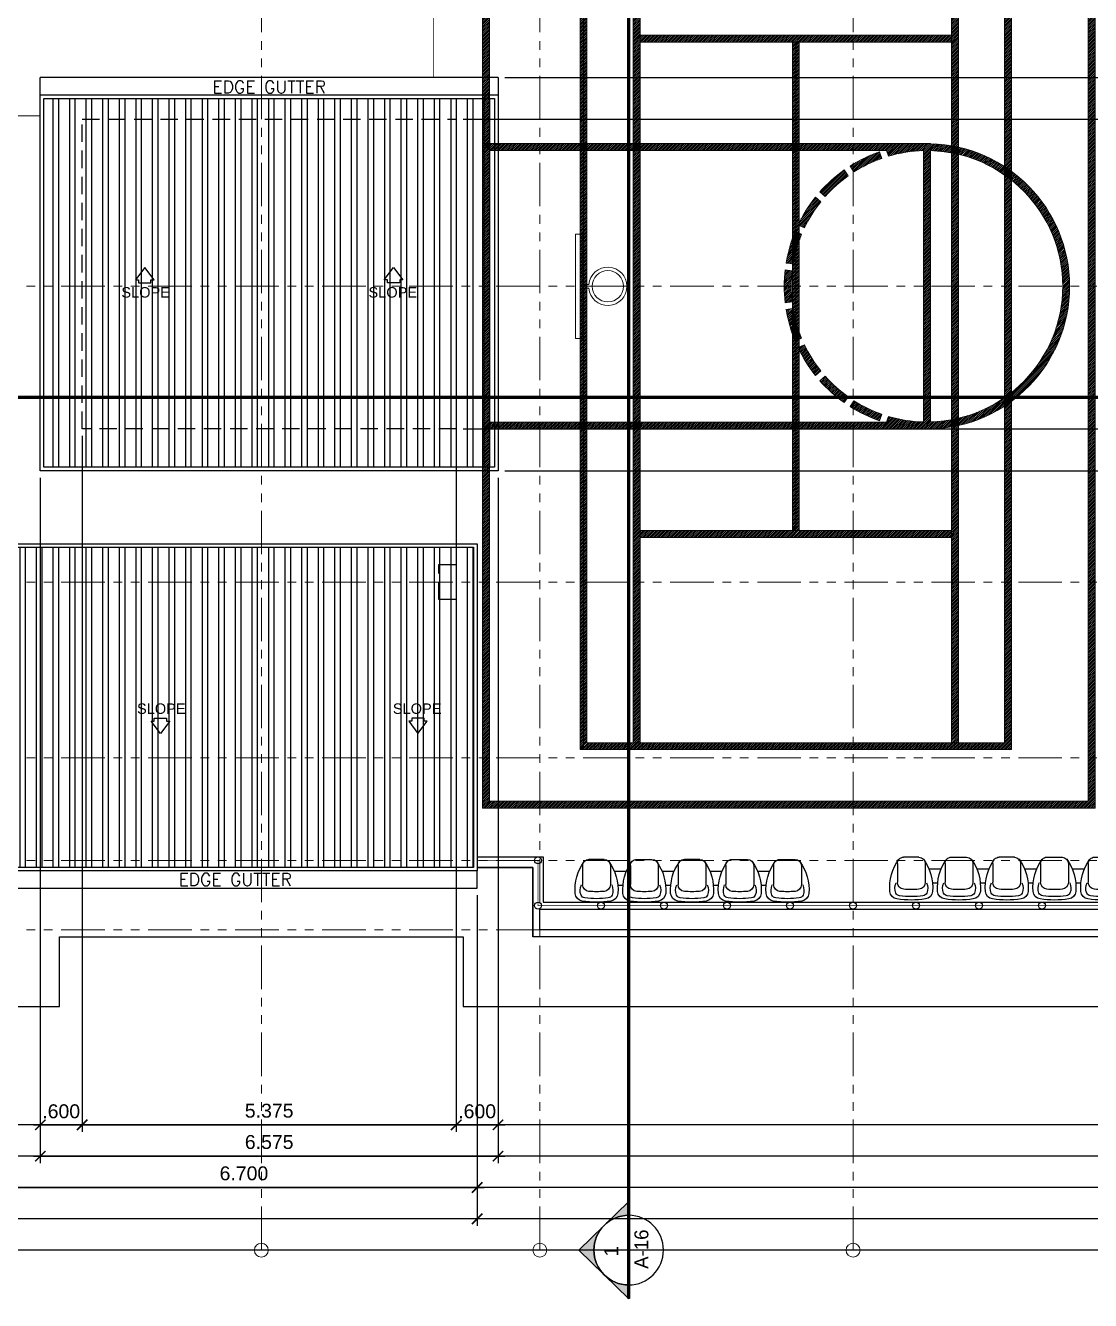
# Model space of a CAD drawing. Header units: metres. Extents: x -12400 to 1, y 0 to 106422.
# Drawn here: x -11966.1 to -11950.8, y 106383.25 to 106401.57 of the extents above; entities that cross this region are included whole.
import ezdxf
from ezdxf.enums import TextEntityAlignment as Align

# ---------------------------------------------------------------- set-up
doc = ezdxf.new("R2010")
doc.units = ezdxf.units.M
doc.header["$PDMODE"] = 35
for name, pattern in [('CENTER', [2, 1.25, -0.25, 0.25, -0.25]), ('HIDDEN', [0.375, 0.25, -0.125]), ('HIDDEN2', [4.762499999999999, 3.175, -1.5875]), ('PHANTOM2', [1.25, 0.625, -0.125, 0.125, -0.125, 0.125, -0.125])]:
    doc.linetypes.add(name, pattern=pattern)
for name, color, linetype, lineweight in [('0.1', 1, 'Continuous', 9), ('A-DIM-100', 8, 'Continuous', 0), ('DIM 001', 251, 'Continuous', 13), ('W', 140, 'Continuous', 80)]:
    doc.layers.add(name, color=color, linetype=linetype, lineweight=lineweight)
for name, color, linetype in [('A_ELEV_TARGET', 1, 'Continuous'), ('AR-HIDDEN LINES', 8, 'HIDDEN2'), ('NOITHAT', 21, 'Continuous'), ('txt', 2, 'Continuous'), ('WALL', 7, 'Continuous')]:
    doc.layers.add(name, color=color, linetype=linetype)
doc.layers.add('GUIDELINES', color=206, linetype='Continuous', plot=False)
doc.styles.add('1', font='architxt.shx', dxfattribs={"width": 0.85, "height": 400})
doc.styles.add('Arial-Bold', font='arial.ttf')
doc.styles.add('DIMTXT-100', font='arial.ttf')
doc.styles.add('swis721', font='swiss.ttf')
doc.styles.add('T.25', font='romans.shx', dxfattribs={"height": 0.2})
doc.dimstyles.new('D-100', dxfattribs={"dimtxt": 0.2, "dimasz": 0.15, "dimexe": 0.1, "dimexo": 0.1, "dimgap": 0.1, "dimtad": 1, "dimdec": 3, "dimzin": 4, "dimdsep": 46, "dimtxsty": 'DIMTXT-100', "dimblk": 'ARCHTICK', "dimcen": 0.2, "dimdle": 0.1, "dimclrd": 8, "dimclre": 8, "dimclrt": 2, "dimadec": 0, "dimazin": 1, "dimtfac": 1, "dimtdec": 3, "dimtofl": 0, "dimtmove": 2, "dimatfit": 3, "dimfxl": 1, "dimarcsym": 0})
doc.dimstyles.new('DIM 200', dxfattribs={"dimtxt": 200, "dimasz": 1, "dimexe": 0, "dimexo": 40, "dimgap": 50, "dimtad": 1, "dimtoh": 1, "dimdec": 0, "dimlfac": 2, "dimtxsty": 'swis721', "dimblk": 'CIR', "dimcen": 0, "dimclrd": 155, "dimclre": 155, "dimclrt": 4, "dimadec": 0, "dimazin": 0, "dimtfac": 1, "dimtdec": 0, "dimtix": 1, "dimtmove": 1, "dimatfit": 3, "dimldrblk": 'CIR', "dimfxl": 0, "dimarcsym": 0})
pattern_1 = [(45, (-1778.118195197185, 422.8638645163301), (-0.01325825214724777, 0.01325825214724777), [])]
pattern_2 = [(45, (-1818.329662423383, 420.7221978496673), (-0.01325825214724777, 0.01325825214724777), [])]

# ---------------------------------------------------------------- blocks, each defined once
blk = doc.blocks.new('CIR')
at = {"color": 4}
blk.add_circle((0, 0), 50, dxfattribs=at)
blk = doc.blocks.new('A$C0D18438D')
at = {"layer": 'AR-HIDDEN LINES', "linetype": 'Continuous'}
for p, q in [((612.7612741548655, 368.9116784949874), (687.1157174880391, 368.9116784949983)), ((1298.470864600618, 368.9116784949983), (1372.825307933792, 368.9116784950093)), ((1984.180455046393, 368.9116784950056), (2058.534898379563, 368.9116784950165)), ((2664.663364473272, 368.9116784949983), (2744.244488825527, 368.9116784950093)), ((107.0837005985741, 89.99999637887231), (107.0837005985813, 360.967539209465)), ((507.0837005985777, 89.99999637887959), (507.0837005985632, 360.967539209465)), ((792.7932910443451, 89.99999637887959), (792.7932910443342, 360.9675392094723)), ((1192.793291044349, 89.99999637888686), (1192.793291044341, 360.9675392094759)), ((1478.502881490102, 89.9999963788905), (1478.502881490087, 360.9675392094796)), ((1878.502881490094, 89.99999637888686), (1878.502881490091, 360.9675392094869)), ((2164.212471935854, 89.99999637890141), (2164.21247193584, 360.9675392094905)), ((2564.212471935847, 89.99999637889414), (2564.212471935847, 360.9675392094941)), ((2849.922062381567, 89.99999637887231), (2849.922062381585, 360.9675392094687)), ((3249.922062381564, 89.99999637886503), (3249.922062381578, 360.9675392094432)), ((562.0695348775917, 168.9116784949947), (737.8074567653312, 168.9116784949947)), ((1247.779125323344, 168.911678495002), (1423.517047211084, 168.9116784950056)), ((1933.488715769097, 168.9116784950129), (2109.226637656837, 168.9116784950165)), ((2613.971625195976, 168.9116784950056), (2794.936228102815, 168.911678495002)), ((417.0837005985813, -3.621124051278457e-06), (197.0837005985741, -3.621124051278457e-06)), ((882.7932910443487, -3.621116775320843e-06), (1102.793291044341, -3.621124051278457e-06)), ((1788.502881490094, -3.621113137342036e-06), (1568.502881490102, -3.621105861384422e-06)), ((2254.212471935854, -3.621098585426807e-06), (2474.212471935847, -3.621105861384422e-06)), ((2939.922062381556, -3.621138603193685e-06), (3159.922062381564, -3.621134965214878e-06))]:
    blk.add_line(p, q, dxfattribs=at)
for centre, radius, start, end in [((119.5505167129086, 481.4493086506918), 120, 98.482619865771, 175.039204697193), ((147.4307232721076, 485.2924278778955), 70, 97.21421954530334, 154.6148518111434), ((307.0837005985741, -775.9736012727371), 1391.330432837436, 81.51738013402283, 98.482619865771), ((307.0837005985741, -775.9736012727371), 1341.330432837436, 82.78578045448988, 97.21421954530334), ((466.7366779250042, 485.2924278778955), 70, 25.38514818913428, 82.78578045448988), ((494.6168844842396, 481.4493086506955), 120, 4.960795302599363, 81.51738013402283), ((805.2601071586396, 481.4493086507064), 120, 98.482619865771, 175.039204697193), ((833.1403137178786, 485.2924278778992), 70, 97.21421954530334, 154.6148518111434), ((992.7932910443415, -775.9736012727335), 1391.330432837436, 81.51738013402283, 98.482619865771), ((992.7932910443415, -775.9736012727335), 1341.330432837436, 82.78578045448988, 97.21421954530334), ((1152.446268370775, 485.2924278779028), 70, 25.38514818913428, 82.78578045448988), ((1180.326474930003, 481.44930865071), 120, 4.960795302599363, 81.51738013402283), ((1490.969697604414, 481.44930865071), 120, 98.482619865771, 175.039204697193), ((1518.849904163646, 485.2924278779028), 70, 97.21421954530334, 154.6148518111434), ((1678.502881490102, -775.973601272719), 1391.330432837436, 81.51738013402283, 98.482619865771), ((1678.502881490102, -775.973601272719), 1341.330432837436, 82.78578045448988, 97.21421954530334), ((1838.155858816535, 485.2924278779174), 70, 25.38514818913428, 82.78578045448988), ((1866.036065375745, 481.4493086507136), 120, 4.960795302599363, 81.51738013402283), ((2176.679288050185, 481.4493086507173), 120, 98.482619865771, 175.039204697193), ((2204.559494609381, 485.2924278779137), 70, 97.21421954530334, 154.6148518111434), ((2364.212471935847, -775.9736012727153), 1391.330432837436, 81.51738013402283, 98.482619865771), ((2364.212471935847, -775.9736012727153), 1341.330432837436, 82.78578045448988, 97.21421954530334), ((2523.865449262281, 485.292427877921), 70, 25.38514818913428, 82.78578045448988), ((2551.745655821509, 481.4493086507282), 120, 4.960795302599363, 81.51738013402283), ((2862.388878495927, 481.4493086506918), 120, 98.482619865771, 175.039204697193), ((2890.269085055137, 485.2924278779028), 70, 97.21421954530334, 154.6148518111434), ((3049.922062381531, -775.9736012727371), 1391.330432837436, 81.51738013402283, 98.482619865771), ((3049.922062381531, -775.9736012727371), 1341.330432837436, 82.78578045448988, 97.21421954530334), ((3209.575039708026, 485.2924278778773), 70, 25.38514818913428, 82.78578045448988), ((3237.455246267265, 481.4493086506773), 120, 4.960795302599363, 81.51738013402283), ((695.1095981692924, 438.3127248881865), 697.1664156384337, 175.5977297233679, 215.8637338349652), ((254.8425075129671, 447.1328982290579), 183.764567270592, 158.2254021633016, 205.3437752873169), ((207.0837005985522, 360.9675392094505), 100, 95.02653217703043, 179.9999999997916), ((307.0837005985741, -775.9736012727371), 1241.330432837436, 84.97346782296955, 95.02653217703043), ((407.0837005985595, 360.9675392094468), 100, 359.9999999997916, 84.97346782296955), ((-80.94219697215158, 438.3127248881719), 697.1664156384337, 324.1362661650348, 4.402270277063763), ((359.3248936841701, 447.1328982290579), 183.764567270592, 334.6562247124055, 21.77459783650486), ((1380.819188615042, 438.3127248881901), 697.1664156384337, 175.5977297233679, 215.8637338349652), ((940.5520979587018, 447.1328982290652), 183.764567270592, 158.2254021633016, 205.3437752873169), ((892.7932910443233, 360.9675392094578), 100, 95.02653217703043, 179.9999999997916), ((992.7932910443415, -775.9736012727335), 1241.330432837436, 84.97346782296955, 95.02653217703043), ((1092.793291044334, 360.9675392094541), 100, 359.9999999997916, 84.97346782296955), ((604.7673934736158, 438.3127248881792), 697.1664156384337, 324.1362661650348, 4.402270277063763), ((1045.034484129941, 447.1328982290652), 183.764567270592, 334.6562247124055, 21.77459783650486), ((2066.528779060798, 438.312724888201), 697.1664156384337, 175.5977297233679, 215.8637338349652), ((1626.261688404473, 447.1328982290725), 183.764567270592, 158.2254021633016, 205.3437752873169), ((1578.502881490094, 360.9675392094614), 100, 95.02653217703043, 179.9999999997916), ((1678.502881490102, -775.973601272719), 1241.330432837436, 84.97346782296955, 95.02653217703043), ((1778.502881490091, 360.9675392094723), 100, 359.9999999997916, 84.97346782296955), ((1290.476983919354, 438.3127248881901), 697.1664156384337, 324.1362661650348, 4.402270277063763), ((1730.744074575676, 447.1328982290761), 183.764567270592, 334.6562247124055, 21.77459783650486), ((2752.238369506569, 438.3127248882083), 697.1664156384337, 175.5977297233679, 215.8637338349652), ((2311.971278850244, 447.1328982290797), 183.764567270592, 158.2254021633016, 205.3437752873169), ((2264.212471935829, 360.9675392094759), 100, 95.02653217703043, 179.9999999997916), ((2364.212471935847, -775.9736012727153), 1241.330432837436, 84.97346782296955, 95.02653217703043), ((2464.212471935829, 360.9675392094832), 100, 359.9999999997916, 84.97346782296955), ((1976.186574365121, 438.3127248881938), 697.1664156384337, 324.1362661650348, 4.402270277063763), ((2416.453665021447, 447.1328982290834), 183.764567270592, 334.6562247124055, 21.77459783650486), ((3437.947959952318, 438.3127248881501), 697.1664156384337, 175.5977297233679, 215.8637338349652), ((2997.680869295986, 447.1328982290579), 183.764567270592, 158.2254021633016, 205.3437752873169), ((2949.922062381582, 360.9675392094396), 100, 95.02653217703043, 179.9999999997916), ((3049.922062381531, -775.9736012727371), 1241.330432837436, 84.97346782296955, 95.02653217703043), ((3149.922062381571, 360.9675392094432), 100, 359.9999999997916, 84.97346782296955), ((2661.896164810874, 438.3127248881829), 697.1664156384337, 324.1362661650348, 4.402270277063763), ((3102.163255467196, 447.132898229047), 183.764567270592, 334.6562247124055, 21.77459783650486), ((197.0837005985595, 89.99999637885412), 90, 179.9999999997916, 270.0000000002084), ((417.0837005985668, 89.99999637885412), 90, 270.0000000002084, 359.9999999997916), ((882.7932910443342, 89.99999637885776), 90, 179.9999999997916, 270.0000000002084), ((1102.793291044327, 89.99999637886867), 90, 270.0000000002084, 359.9999999997916), ((1568.502881490094, 89.99999637887595), 90, 179.9999999997916, 270.0000000002084), ((1788.502881490098, 89.99999637887595), 90, 270.0000000002084, 359.9999999997916), ((2254.21247193584, 89.99999637887595), 90, 179.9999999997916, 270.0000000002084), ((2474.212471935833, 89.99999637888686), 90, 270.0000000002084, 359.9999999997916), ((2939.922062381556, 89.99999637885048), 90, 179.9999999997916, 270.0000000002084), ((3159.922062381571, 89.9999963788432), 90, 270.0000000002084, 359.9999999997916)]:
    blk.add_arc(centre, radius, start, end, dxfattribs=at)
blk = doc.blocks.new('FP_ROOFPLAN')
h = blk.add_hatch()
h.set_pattern_fill('ANSI32', color=8, scale=0.025, angle=45)
h.set_pattern_definition([(90, (11976.81296792571, -106431.5702236537), (-0.2381250000000001, 0), []), (90, (11976.89234296, -106431.4908486194), (-0.2381250000000001, 0), [])])
h.paths.add_polyline_path([(10.97500000000764, 13.04999999990105), (17.44999999999527, 13.04999999990105), (17.44999999999527, 7.749999999985448), (10.97500000000764, 7.749999999985448)])
h = blk.add_hatch()
h.set_pattern_fill('ANSI32', color=8, scale=0.025, angle=45)
h.set_pattern_definition([(90, (11976.81296792571, -106386.5702236537), (-0.2381250000000001, 0), []), (90, (11976.89234296, -106386.4908486194), (-0.2381250000000001, 0), [])])
h.paths.add_polyline_path([(0.7500000000145519, 8.300000000017462), (10.35000000001128, 8.299999999973807), (10.350000000004, 6.599999999962165), (17.15000000001601, 6.600000000005821), (17.15000000000327, 1.999999999956344), (10.20000000002074, 2.000000000087311), (10.20000000001892, 1), (0.7499999999872671, 0.9999999999854481)])
at = {"layer": 'AR-HIDDEN LINES'}
h = blk.add_hatch(dxfattribs=at)
h.set_pattern_fill('ANSI31', color=155, scale=0.15)
h.set_pattern_definition(pattern_1)
h.paths.add_polyline_path([(25.97748595194389, 17.74999999998545), (17.37748595201629, 17.74999999998545), (17.37748595209268, 2.949999999982538), (25.97748595202211, 2.949999999982538)], flags=16)
h.paths.add_polyline_path([(26.07748595194425, 17.84999999997672), (17.2774859520141, 17.84999999997672), (17.27748595209414, 2.849999999976717), (26.07748595202247, 2.849999999976717)])
h = blk.add_hatch(dxfattribs=at)
h.set_pattern_fill('ANSI31', color=155, scale=0.15)
h.set_pattern_definition(pattern_2)
h.paths.add_polyline_path([(24.87748595205449, 17.00833333331684), (18.67748595205376, 17.00833333331684), (18.67748595205376, 3.691666666651145), (24.87748595205449, 3.691666666651145)])
h.paths.add_polyline_path([(24.77748595205412, 16.90833333331102), (18.77748595205412, 16.90833333331102), (18.77748595205412, 3.791666666642413), (24.77748595205412, 3.791666666642413)], flags=16)
h.paths.add_polyline_path([(24.11498595205376, 16.90833333331102), (24.01498595205339, 16.90833333331102), (24.01498595205339, 3.791666666642413), (24.11498595205376, 3.791666666642413)], flags=0)
h.paths.add_polyline_path([(19.43998595205449, 16.90833333331102), (19.53998595205485, 16.90833333331102), (19.53998595205485, 3.791666666642413), (19.43998595205449, 3.791666666642413)], flags=0)
h = blk.add_hatch(dxfattribs=at)
h.set_pattern_fill('ANSI31', color=155, scale=0.15)
h.set_pattern_definition(pattern_2)
h.paths.add_polyline_path([(24.11498595205376, 16.90833333331102), (24.01498595205339, 16.90833333331102), (24.01498595205339, 3.791666666642413), (24.11498595205376, 3.791666666642413)])
h.paths.add_polyline_path([(19.43998595205449, 16.90833333331102), (19.53998595205485, 16.90833333331102), (19.53998595205485, 3.791666666642413), (19.43998595205449, 3.791666666642413)])
h.paths.add_polyline_path([(19.53998595205485, 13.85833333332266), (19.53998595205485, 13.95833333331393), (24.01498595205339, 13.95833333331393), (24.01498595205339, 13.85833333332266)])
h.paths.add_polyline_path([(19.53998595205485, 6.741666666654055), (19.53998595205485, 6.841666666645324), (24.01498595205339, 6.841666666645324), (24.01498595205339, 6.741666666654055)])
h.paths.add_polyline_path([(21.72748595205485, 13.85833333332266), (21.82748595205339, 13.85833333332266), (21.82748595205339, 6.841666666645324), (21.72748595205485, 6.841666666645324)])
h = blk.add_hatch(dxfattribs=at)
h.set_pattern_fill('ANSI31', color=155, scale=0.15)
h.set_pattern_definition(pattern_1)
h.paths.add_polyline_path([(23.61081928538806, 12.29935886894236, 0.06568012626958226), (23.10697401680409, 12.21969393709151), (23.08092785591725, 12.29999999998836), (21.77748595205412, 12.29999999998836), (21.77748595205412, 12.39999999997963), (23.71081928538661, 12.39999999997963), (23.71081928538661, 12.39939015317941, -0.4070870297316802), (25.71081928538661, 10.34999999997672), (25.61081928538806, 10.34999999997672, 0.4067224467376107), (23.71081928538661, 12.29935886894236), (23.71081928538661, 10.34999999997672), (23.61081928538806, 10.34999999997672)])
h.paths.add_polyline_path([(23.61081928538806, 10.34999999997672), (23.71081928538661, 10.34999999997672), (23.71081928538661, 8.400641131025623, 0.4067224467376113), (25.61081928538806, 10.34999999997672), (25.71081928538661, 10.34999999997672, -0.407087029731682), (23.71081928538661, 8.300609846788575), (23.71081928538661, 8.299999999988358), (21.77748595205412, 8.299999999988358), (21.77748595205412, 8.399999999979627), (23.08092785591725, 8.399999999979627), (23.10697401680409, 8.48030606287648, 0.06568012626958225), (23.61081928538806, 8.400641131025623)])
h.paths.add_polyline_path([(17.27748595205412, 10.34999999997672), (17.37748595205449, 10.34999999997672), (17.37748595205449, 8.399999999979627), (21.77748595205412, 8.399999999979627), (21.77748595205412, 8.299999999988358), (17.27748595205412, 8.299999999988358)])
h.paths.add_polyline_path([(17.27748595205412, 12.39999999997963), (21.77748595205412, 12.39999999997963), (21.77748595205412, 12.29999999998836), (17.37748595205449, 12.29999999998836), (17.37748595205449, 10.34999999997672), (17.27748595205412, 10.34999999997672)])
h.paths.add_polyline_path([(22.98099092456687, 12.28399415711465), (23.01185206558512, 12.18884244772198, 0.05708245785468814), (22.61287862896097, 11.99448179696628), (22.55697589907504, 12.07743444982043, -0.05771010544718863)], flags=17)
h.paths.add_polyline_path([(22.47404918920074, 12.02154920320027), (22.52995191908667, 11.93859655034612, 0.05708245785471925), (22.2000419128708, 11.64175441469706), (22.12343236398374, 11.70607575520989, -0.05771010544716729)], flags=17)
h.paths.add_polyline_path([(22.05913113962561, 11.62949016552011), (22.13574068851449, 11.56516882502183, 0.05708245785479207), (21.90047576061988, 11.18886272702366), (21.80909979607895, 11.22956519536092, -0.05771010544720956)], flags=17)
h.paths.add_polyline_path([(21.77748595205412, 11.13417504564859), (21.85978602174873, 11.09751533980307, 0.03280480981464033), (21.77748595205412, 10.85552502959035)])
h.paths.add_polyline_path([(21.76841005720962, 11.13821780814033), (21.77748595205412, 11.13417504564859), (21.77748595205412, 10.85552502959035, 0.02423227119372302), (21.73740891849229, 10.67092454021622), (21.63835194858984, 10.68485201444128, -0.05771010544718917)])
h.paths.add_polyline_path([(21.62442883010408, 10.58582602404931), (21.72348580000653, 10.57189854982425, 0.02851801699398321), (21.71081928538661, 10.34999999997672), (21.61081928538624, 10.34999999997672, -0.02883106752500124)])
h.paths.add_polyline_path([(21.61081928538624, 10.34999999997672), (21.71081928538661, 10.34999999997672, 0.02851801699394674), (21.72348580000653, 10.12810145012918), (21.62442883010408, 10.11417397590412, -0.02883106752498043)])
h.paths.add_polyline_path([(21.63835194858984, 10.01514798552671), (21.73740891849229, 10.02907545975177, 0.02423227119373619), (21.77748595205412, 9.844474970377632), (21.77748595205412, 9.565824954319396), (21.7684100572078, 9.561782191813109, -0.05771010544718419)])
h.paths.add_polyline_path([(21.77748595205412, 9.844474970377632, 0.03280480981464923), (21.85978602174873, 9.602484660164919), (21.77748595205412, 9.565824954319396)])
h.paths.add_polyline_path([(21.80909979607895, 9.470434804607066), (21.90047576061988, 9.511137272944325, 0.05708245785470416), (22.13574068851267, 9.134831174946157), (22.05913113962561, 9.070509834433324, -0.05771010544716752)], flags=17)
h = blk.add_hatch(dxfattribs=at)
h.set_pattern_fill('ANSI31', color=155, scale=0.15)
h.set_pattern_definition(pattern_1)
h.paths.add_polyline_path([(22.2000419128708, 9.058245585256373), (22.12343236398374, 8.993924244758091, 0.05771010544718332), (22.47404918920074, 8.678450796753168), (22.52995191908667, 8.761403449621866, -0.05708245785473025)])
h.paths.add_polyline_path([(22.61287862896097, 8.705518203001702), (22.55697589907504, 8.622565550147556, 0.05771010544719091), (22.98099092456687, 8.416005842853338), (23.01185206558512, 8.511157552246004, -0.05708245785477437)])
at = {"color": 8}
blk.add_lwpolyline([(10.20000000000073, 20.69999999998254), (0, 20.69999999998254), (0, 0), (11.20000000000073, 0), (11.20000000000073, 1), (16.99999999999636, 1), (16.99999999999636, 0), (28.19999999999891, 0), (28.19999999999891, 20.69999999998254), (18.00000000001819, 20.69999999998254)], dxfattribs=at)
at = {"color": 155, "linetype": 'HIDDEN2', "ltscale": 0.05}
for points in [[(18.40000000001783, 19.62500000005821, 0.01, 0.01, 0), (27.12499999998181, 19.62500000005821, 0.01, 0.01, 0), (27.12499999998181, 10.65000000005239, 0.01, 0.01, 0), (26.75000000001637, 10.65000000005239, 0.01, 0.01, 0), (26.75000000001819, 1.450000000055297, 0.01, 0.01, 0), (18.07500000000073, 1.44999999992433, 0.01, 0.01, 0), (18.07500000000073, 2.100000000122236, 0.01, 0.01, 0), (17.19999999999345, 2.100000000122236, 0, 0, 0)], [(10.20000000000255, 18.19999999998254, 0.009999999999999998, 0.01, 0), (10.20000000000255, 12.7999999998865, 0.01, 0.01, 0), (10.92500000000473, 12.7999999998865, 0, 0, 0)]]:
    blk.add_lwpolyline(points, format="xyseb", dxfattribs=at)
at = {"color": 1}
blk.add_lwpolyline([(18.40000000001783, 19.69999999998254), (27.19999999999891, 19.69999999998254), (27.19999999999891, 1), (18.00000000088039, 1), (18.00000000088039, 2.000000000087311), (17.20000000087384, 2.000000000087311)], dxfattribs=at)
at = {"color": 155}
for points in [[(27.19999999999891, 19.69999999998254), (27.19999999999891, 1), (18, 1)], [(17.20000000087384, 2.150000000081491), (18.15000000087457, 2.150000000081491), (18.15000000088185, 1.499999999985448), (26.70000000000073, 1.499999999985448), (26.69999999999891, 10.69999999998254), (27.05000000000473, 10.69999999998254), (27.05000000000473, 14.24999999998545), (26.69999999999891, 14.24999999998545), (26.69999999999891, 14.94999999998254), (27.05000000000473, 14.94999999998254), (27.05000000000473, 18.99999999998545)], [(17.20000000087384, 2.000000000087311), (18.00000000088039, 2.000000000087311), (18.00000000088039, 1)]]:
    blk.add_lwpolyline(points, dxfattribs=at)
at = {"color": 155, "linetype": 'HIDDEN2', "ltscale": 0.05, "const_width": 0.01}
blk.add_lwpolyline([(16.57500000000255, 18.19999999998254), (16.57500000000255, 13.34999999988941)], dxfattribs=at)
at = {"color": 2}
for points in [[(17.49999999999818, 13.34999999990396), (17.49999999999818, 7.699999999982538), (10.92500000000473, 7.699999999982538), (10.92500000000291, 13.34999999990396)], [(17.49999999999818, 13.34999999990396), (10.92500000000291, 13.34999999990396)], [(10.92500000000291, 13.09999999990396), (17.49999999999818, 13.09999999990396)]]:
    blk.add_lwpolyline(points, dxfattribs=at)
at = {"color": 1, "linetype": 'Continuous'}
for points in [[(10.97500000000764, 13.04999999990105), (17.44999999999527, 13.04999999990105), (17.44999999999527, 7.749999999985448), (10.97500000000764, 7.749999999985448)], [(0.7500000000145519, 8.300000000017462), (10.35000000001128, 8.299999999973807), (10.350000000004, 6.599999999962165), (17.15000000001601, 6.600000000005821), (17.15000000000327, 1.999999999956344), (10.20000000002074, 2.000000000087311), (10.20000000001892, 1), (0.7499999999872671, 0.9999999999854481)]]:
    blk.add_lwpolyline(points, close=True, dxfattribs=at)
at = {"color": 1, "linetype": 'HIDDEN'}
blk.add_lwpolyline([(11.52500000001055, 12.74999999988358), (16.89999999999236, 12.74999999988358), (16.89999999999236, 8.299999999988358), (11.52500000001055, 8.299999999988358)], close=True, dxfattribs=at)
at = {"color": 155}
blk.add_lwpolyline([(27.09999999999854, 1.100000000107684), (18.10000000000036, 1.100000000107684), (18.10000000000036, 1.400000000081491), (26.80000000000109, 1.399999999979627), (26.80000000000109, 10.59999999997672), (27.09999999999854, 10.59999999997672)], close=True, dxfattribs=at)
at = {"color": 2, "linetype": 'Continuous'}
blk.add_lwpolyline([(0.7000000000261934, 8.35000000000582), (10.39999999999964, 8.349999999962165), (10.39999999999236, 6.649999999950523), (17.20000000000437, 6.649999999994179), (17.19999999999163, 1.949999999967986), (10.25000000000909, 1.950000000098953), (10.25000000000728, 0.9500000000116415), (0.6999999999989086, 0.9499999999970896)], close=True, dxfattribs=at)
at = {"color": 155, "linetype": 'HIDDEN'}
blk.add_lwpolyline([(16.64999999971587, 6.349999999991269), (16.89999999971587, 6.349999999991269), (16.89999999971587, 5.849999999991269), (16.64999999971587, 5.849999999991269)], close=True, dxfattribs=at)
at = {"color": 2}
blk.add_lwpolyline([(17.19999999999163, 1.700000000040745), (17.19999999999163, 1.950000000040745), (10.25000000002365, 1.950000000055297), (10.25000000000364, 0.9500000000116415), (0.6999999999989086, 0.9499999999970896), (0.7000000000043656, 0.6999999999970896), (10.49999999999818, 0.7000000000116415), (10.50000000001819, 1.700000000055297)], close=True, dxfattribs=at)
at = {"color": 155}
for centre in [(18.07500000000073, 2.100000000122236), (18.07500000000073, 1.44999999992433), (18.98000000001593, 1.450000000026193), (19.88500000001113, 1.44999999999709), (20.79000000000815, 1.449999999982538), (21.69500000000335, 1.449999999953434), (22.60000000000036, 1.44999999992433), (23.50499999999738, 1.449999999953434), (24.40999999999258, 1.449999999982538), (25.3149999999896, 1.44999999999709)]:
    blk.add_circle(centre, 0.05, dxfattribs=at)
at = {"layer": '0.1', "color": 155}
for points in [[(26.07748595194425, 17.84999999997672), (17.2774859520141, 17.84999999997672), (17.27748595209414, 2.849999999976717), (26.07748595202247, 2.849999999976717)], [(25.97748595194389, 17.74999999998545), (17.37748595201629, 17.74999999998545), (17.37748595209268, 2.949999999982538), (25.97748595202211, 2.949999999982538)], [(24.87748595205449, 17.00833333331684), (18.67748595205376, 17.00833333331684), (18.67748595205376, 3.691666666651145), (24.87748595205449, 3.691666666651145)], [(24.77748595205412, 16.90833333331102), (18.77748595205412, 16.90833333331102), (18.77748595205412, 3.791666666642413), (24.77748595205412, 3.791666666642413)], [(19.43998595205449, 16.90833333331102), (19.53998595205485, 16.90833333331102), (19.53998595205485, 3.791666666642413), (19.43998595205449, 3.791666666642413)], [(24.11498595205376, 16.90833333331102), (24.01498595205339, 16.90833333331102), (24.01498595205339, 3.791666666642413), (24.11498595205376, 3.791666666642413)], [(19.53998595205485, 13.85833333332266), (19.53998595205485, 13.95833333331393), (24.01498595205339, 13.95833333331393), (24.01498595205339, 13.85833333332266)], [(18.71081928538661, 11.09999999997672), (18.61081928538806, 11.09999999997672), (18.61081928538806, 9.599999999976717), (18.71081928538661, 9.599999999976717)], [(19.53998595205485, 6.741666666654055), (19.53998595205485, 6.841666666645324), (24.01498595205339, 6.841666666645324), (24.01498595205339, 6.741666666654055)]]:
    blk.add_lwpolyline(points, close=True, dxfattribs=at)
for points in [[(21.72748595205485, 6.841666666645324), (21.72748595205485, 13.85833333332266)], [(21.82748595205339, 13.85833333332266), (21.82748595205339, 6.841666666645324)], [(23.61081928538806, 8.399999999979627), (23.61081928538806, 12.29999999998836)]]:
    blk.add_lwpolyline(points, dxfattribs=at)
for points in [[(23.71081928538661, 12.39939015317941), (23.71081928538661, 12.39999999997963), (17.27748595205412, 12.39999999997963), (17.27748595205412, 8.299999999988358), (23.71081928538661, 8.299999999988358), (23.71081928538661, 8.300609846788575, 0.9759000729485552)], [(22.61287862896097, 11.99448179696628), (22.55697589907504, 12.07743444982043, -0.05771010544718863), (22.98099092456687, 12.28399415711465), (23.01185206558512, 12.18884244772198, 0.05708245785468817)], [(23.71081928538661, 8.400641131025623), (23.71081928538661, 12.29935886894236, -0.9746794344809196)], [(22.13574068851449, 11.56516882502183), (22.05913113962561, 11.62949016552011, 0.0577101054472096), (21.80909979607895, 11.22956519536092), (21.90047576061988, 11.18886272702366, -0.05708245785479204)], [(21.85978602174873, 11.09751533980307), (21.76841005720962, 11.13821780814033, 0.05771010544718916), (21.63835194858984, 10.68485201444128), (21.73740891849229, 10.67092454021622, -0.05708245785473152)], [(21.72348580000653, 10.57189854982425), (21.62442883010408, 10.58582602404931, 0.05771010544716931), (21.62442883010408, 10.11417397590412), (21.72348580000653, 10.12810145012918, -0.05708245785474715)], [(21.73740891849229, 10.02907545975177), (21.63835194858984, 10.01514798552671, 0.05771010544718423), (21.7684100572078, 9.561782191813109), (21.85978602174873, 9.602484660164919, -0.05708245785475361)], [(21.90047576061988, 9.511137272944325), (21.80909979607895, 9.470434804607066, 0.05771010544716752), (22.05913113962561, 9.070509834433324), (22.13574068851267, 9.134831174946157, -0.05708245785470416)], [(22.2000419128708, 9.058245585256373), (22.12343236398374, 8.993924244758091, 0.05771010544718334), (22.47404918920074, 8.678450796753168), (22.52995191908667, 8.761403449621866, -0.05708245785473022)], [(22.61287862896097, 8.705518203001702), (22.55697589907504, 8.622565550147556, 0.05771010544719091), (22.98099092456687, 8.416005842853338), (23.01185206558512, 8.511157552246004, -0.05708245785477433)]]:
    blk.add_lwpolyline(points, format="xyb", close=True, dxfattribs=at)
for points in [[(23.61081928538806, 12.29935886894236, 0.06568012626958228), (23.10697401680409, 12.21969393709151), (23.08092785591725, 12.29999999998836), (17.37748595205449, 12.29999999998836), (17.37748595205449, 8.399999999979627), (23.08092785591725, 8.399999999979627), (23.10697401680409, 8.48030606287648, 0.06568012626958228), (23.61081928538806, 8.400641131025623)], [(22.12296530920867, 11.70646789416787), (22.2000419128708, 11.64175441469706, -0.05708245785471925), (22.52995191908667, 11.93859655034612), (22.47370837480776, 12.02205492909707)], [(18.71081928538661, 10.32499999998254), (18.80362467330087, 10.32499999998254, 21.95445115013259), (18.80362467329905, 10.37499999998545), (18.71081928538661, 10.37499999998545)]]:
    blk.add_lwpolyline(points, format="xyb", dxfattribs=at)
blk.add_circle((19.07748595205339, 10.34999999997672), 0.225, dxfattribs=at)
blk.add_arc((23.66081928538733, 10.34999999997672), 2.050000000000043, 125.3740718556594, 138.5855999626484, dxfattribs=at)
at = {"layer": 'WALL', "color": 1}
for points in [[(12.51388888889414, 10.44444444439432), (12.55833333333976, 10.44444444439432), (12.42500000000655, 10.62222222216951), (12.29166666667334, 10.44444444439432), (12.33611111111531, 10.44444444439432), (12.33611111111531, 10.39999999995052), (12.51388888889414, 10.39999999995052)], [(15.91111111110877, 10.44444444439432), (15.86666666666315, 10.44444444439432), (15.99999999999636, 10.62222222216951), (16.13333333332957, 10.44444444439432), (16.0888888888876, 10.44444444439432), (16.0888888888876, 10.39999999995052), (15.91111111110877, 10.39999999995052)], [(12.7388888889036, 4.100015136238653), (12.78333333334922, 4.100015136238653), (12.65000000001601, 3.922237358463462), (12.5166666666828, 4.100015136238653), (12.56111111112477, 4.100015136238653), (12.56111111112477, 4.144459580682451), (12.7388888889036, 4.144459580682451)], [(16.26111111113642, 4.100015136238653), (16.2166666666908, 4.100015136238653), (16.35000000002401, 3.922237358463462), (16.48333333335722, 4.100015136238653), (16.43888888891524, 4.100015136238653), (16.43888888891524, 4.144459580682451), (16.26111111113642, 4.144459580682451)]]:
    blk.add_lwpolyline(points, close=True, dxfattribs=at)
at = {"layer": 'NOITHAT', "color": 155, "linetype": 'Continuous', "xscale": -0.001, "yscale": 0.001, "zscale": 0.001, "rotation": 180}
for p in [(18.60813744045663, 2.115356831549434), (23.12870347454373, 2.146048177877674)]:
    blk.add_blockref('A$C0D18438D', p, dxfattribs=at)
at = {"layer": '0.1', "color": 155, "char_height": 0.18, "attachment_point": 5, "style": 'T.25'}
for insert in [(14.21250000000146, 13.2149999999092), (13.72500000000036, 1.825000000055297)]:
    blk.add_mtext_dynamic_manual_height_columns('{\\C3;EDGE GUTTER}', width=2.337371140579762, gutter_width=1, heights=[0], dxfattribs=dict(at, insert=insert))
at = {"layer": 'txt', "color": 2, "style": 'Arial-Bold'}
for p in [(12.08911289369826, 10.1884099066956), (15.63888847056114, 10.1884099066956), (12.31411289370772, 4.205947354697855), (15.98888847058879, 4.205947354697855)]:
    blk.add_text('SLOPE', height=0.15, dxfattribs=at).set_placement(p)
blk = doc.blocks.new('_ArchTick')
at = {"color": 0, "linetype": 'ByBlock', "const_width": 0.15}
blk.add_lwpolyline([(-0.5, -0.5), (0.5, 0.5)], dxfattribs=at)
blk = doc.blocks.new('*D569')
at = {"layer": 'DEFPOINTS', "color": 0, "transparency": 16777216}
for p in [(-11959.31296792572, 106400.8202236537), (-11959.31296792572, 106395.1702236537), (-11946.66296792572, 106395.1702236537)]:
    blk.add_point(p, dxfattribs=at)
at = {"layer": 'DIM 001', "color": 8, "lineweight": -2, "transparency": 16777216}
for p, q in [((-11959.21296792572, 106400.8202236537), (-11946.56296792572, 106400.8202236537)), ((-11946.66296792572, 106400.9202236537), (-11946.66296792572, 106395.0702236537)), ((-11959.21296792572, 106395.1702236537), (-11946.56296792572, 106395.1702236537))]:
    blk.add_line(p, q, dxfattribs=at)
at = {"layer": 'DIM 001', "color": 8, "lineweight": -2, "transparency": 16777216, "xscale": 0.15, "yscale": 0.15, "zscale": 0.15}
for p, rotation in [((-11946.66296792572, 106400.8202236537), 90), ((-11946.66296792572, 106395.1702236537), 270)]:
    blk.add_blockref('_ArchTick', p, dxfattribs=dict(at, rotation=rotation))
at = {"layer": 'DIM 001', "color": 2, "transparency": 16777216, "insert": (-11946.86508252323, 106397.9952236537), "char_height": 0.2, "attachment_point": 5, "rotation": 90, "style": 'DIMTXT-100'}
blk.add_mtext('5.650', dxfattribs=at)
blk = doc.blocks.new('*D570')
at = {"layer": 'DEFPOINTS', "color": 0, "transparency": 16777216}
for p in [(-11959.31296792572, 106400.8202236537), (-11959.91296792572, 106400.2202236536), (-11947.11296792573, 106400.2202236536)]:
    blk.add_point(p, dxfattribs=at)
at = {"layer": 'DIM 001', "color": 8, "lineweight": -2, "transparency": 16777216}
for p, q in [((-11959.21296792572, 106400.8202236537), (-11947.01296792573, 106400.8202236537)), ((-11947.11296792573, 106400.9202236537), (-11947.11296792573, 106400.1202236536)), ((-11959.81296792572, 106400.2202236536), (-11947.01296792573, 106400.2202236536))]:
    blk.add_line(p, q, dxfattribs=at)
at = {"layer": 'DIM 001', "color": 8, "lineweight": -2, "transparency": 16777216, "xscale": 0.15, "yscale": 0.15, "zscale": 0.15}
for p, rotation in [((-11947.11296792573, 106400.8202236537), 90), ((-11947.11296792573, 106400.2202236536), 270)]:
    blk.add_blockref('_ArchTick', p, dxfattribs=dict(at, rotation=rotation))
at = {"layer": 'DIM 001', "color": 2, "transparency": 16777216, "insert": (-11947.30662413305, 106400.5202236536), "char_height": 0.2, "attachment_point": 5, "rotation": 90, "style": 'DIMTXT-100'}
blk.add_mtext('.600', dxfattribs=at)
blk = doc.blocks.new('*D571')
at = {"layer": 'DEFPOINTS', "color": 0, "transparency": 16777216}
for p in [(-11959.91296792572, 106400.2202236536), (-11959.91296792572, 106395.7702236537), (-11947.11296792573, 106395.7702236537)]:
    blk.add_point(p, dxfattribs=at)
at = {"layer": 'DIM 001', "color": 8, "lineweight": -2, "transparency": 16777216}
for p, q in [((-11959.81296792572, 106400.2202236536), (-11947.01296792573, 106400.2202236536)), ((-11947.11296792573, 106400.3202236536), (-11947.11296792573, 106395.6702236537)), ((-11959.81296792572, 106395.7702236537), (-11947.01296792573, 106395.7702236537))]:
    blk.add_line(p, q, dxfattribs=at)
at = {"layer": 'DIM 001', "color": 8, "lineweight": -2, "transparency": 16777216, "xscale": 0.15, "yscale": 0.15, "zscale": 0.15}
for p, rotation in [((-11947.11296792573, 106400.2202236536), 90), ((-11947.11296792573, 106395.7702236537), 270)]:
    blk.add_blockref('_ArchTick', p, dxfattribs=dict(at, rotation=rotation))
at = {"layer": 'DIM 001', "color": 2, "transparency": 16777216, "insert": (-11947.31508252324, 106397.9952236537), "char_height": 0.2, "attachment_point": 5, "rotation": 90, "style": 'DIMTXT-100'}
blk.add_mtext('4.450', dxfattribs=at)
blk = doc.blocks.new('*D572')
at = {"layer": 'DEFPOINTS', "color": 0, "transparency": 16777216}
for p in [(-11959.91296792572, 106395.7702236537), (-11959.31296792572, 106395.1702236537), (-11947.11296792574, 106395.1702236537)]:
    blk.add_point(p, dxfattribs=at)
at = {"layer": 'DIM 001', "color": 8, "lineweight": -2, "transparency": 16777216}
for p, q in [((-11947.11296792574, 106395.8702236538), (-11947.11296792574, 106395.0702236537)), ((-11959.81296792572, 106395.7702236537), (-11947.01296792574, 106395.7702236537)), ((-11959.21296792572, 106395.1702236537), (-11947.01296792574, 106395.1702236537))]:
    blk.add_line(p, q, dxfattribs=at)
at = {"layer": 'DIM 001', "color": 8, "lineweight": -2, "transparency": 16777216, "xscale": 0.15, "yscale": 0.15, "zscale": 0.15}
for p, rotation in [((-11947.11296792574, 106395.7702236537), 90), ((-11947.11296792574, 106395.1702236537), 270)]:
    blk.add_blockref('_ArchTick', p, dxfattribs=dict(at, rotation=rotation))
at = {"layer": 'DIM 001', "color": 2, "transparency": 16777216, "insert": (-11947.30662413307, 106395.4702236537), "char_height": 0.2, "attachment_point": 5, "rotation": 90, "style": 'DIMTXT-100'}
blk.add_mtext('.600', dxfattribs=at)
blk = doc.blocks.new('*D579')
at = {"layer": 'DEFPOINTS', "color": 0, "transparency": 16777216}
for p in [(-11965.88796792571, 106395.1702236537), (-11959.31296792571, 106395.1702236537), (-11959.31296792571, 106385.3202236537)]:
    blk.add_point(p, dxfattribs=at)
at = {"layer": 'DIM 001', "color": 8, "lineweight": -2, "transparency": 16777216}
for p, q in [((-11965.88796792571, 106395.0702236537), (-11965.88796792571, 106385.2202236537)), ((-11959.31296792571, 106395.0702236537), (-11959.31296792571, 106385.2202236537)), ((-11965.98796792571, 106385.3202236537), (-11959.21296792571, 106385.3202236537))]:
    blk.add_line(p, q, dxfattribs=at)
at = {"layer": 'DIM 001', "color": 8, "lineweight": -2, "transparency": 16777216, "xscale": 0.15, "yscale": 0.15, "zscale": 0.15, "rotation": 180}
blk.add_blockref('_ArchTick', (-11965.88796792571, 106385.3202236537), dxfattribs=at)
at = {"layer": 'DIM 001', "color": 8, "lineweight": -2, "transparency": 16777216, "xscale": 0.15, "yscale": 0.15, "zscale": 0.15}
blk.add_blockref('_ArchTick', (-11959.31296792571, 106385.3202236537), dxfattribs=at)
at = {"layer": 'DIM 001', "color": 2, "transparency": 16777216, "insert": (-11962.60046792571, 106385.5223382512), "char_height": 0.2, "attachment_point": 5, "style": 'DIMTXT-100'}
blk.add_mtext('6.575', dxfattribs=at)
blk = doc.blocks.new('*D580')
at = {"layer": 'DEFPOINTS', "color": 0, "transparency": 16777216}
for p in [(-11965.2879679257, 106395.7702236537), (-11965.88796792571, 106395.1702236537), (-11965.2879679257, 106385.7702236537)]:
    blk.add_point(p, dxfattribs=at)
at = {"layer": 'DIM 001', "color": 8, "lineweight": -2, "transparency": 16777216}
for p, q in [((-11965.2879679257, 106395.6702236537), (-11965.2879679257, 106385.6702236537)), ((-11965.88796792571, 106395.0702236537), (-11965.88796792571, 106385.6702236537)), ((-11965.98796792571, 106385.7702236537), (-11965.1879679257, 106385.7702236537))]:
    blk.add_line(p, q, dxfattribs=at)
at = {"layer": 'DIM 001', "color": 8, "lineweight": -2, "transparency": 16777216, "xscale": 0.15, "yscale": 0.15, "zscale": 0.15, "rotation": 180}
blk.add_blockref('_ArchTick', (-11965.88796792571, 106385.7702236537), dxfattribs=at)
at = {"layer": 'DIM 001', "color": 8, "lineweight": -2, "transparency": 16777216, "xscale": 0.15, "yscale": 0.15, "zscale": 0.15}
blk.add_blockref('_ArchTick', (-11965.2879679257, 106385.7702236537), dxfattribs=at)
at = {"layer": 'DIM 001', "color": 2, "transparency": 16777216, "insert": (-11965.5879679257, 106385.9638798611), "char_height": 0.2, "attachment_point": 5, "style": 'DIMTXT-100'}
blk.add_mtext('.600', dxfattribs=at)
blk = doc.blocks.new('*D581')
at = {"layer": 'DEFPOINTS', "color": 0, "transparency": 16777216}
for p in [(-11965.2879679257, 106395.7702236537), (-11959.91296792572, 106395.7702236537), (-11959.91296792572, 106385.7702236537)]:
    blk.add_point(p, dxfattribs=at)
at = {"layer": 'DIM 001', "color": 8, "lineweight": -2, "transparency": 16777216}
for p, q in [((-11965.2879679257, 106395.6702236537), (-11965.2879679257, 106385.6702236537)), ((-11959.91296792572, 106395.6702236537), (-11959.91296792572, 106385.6702236537)), ((-11965.3879679257, 106385.7702236537), (-11959.81296792572, 106385.7702236537))]:
    blk.add_line(p, q, dxfattribs=at)
at = {"layer": 'DIM 001', "color": 8, "lineweight": -2, "transparency": 16777216, "xscale": 0.15, "yscale": 0.15, "zscale": 0.15, "rotation": 180}
blk.add_blockref('_ArchTick', (-11965.2879679257, 106385.7702236537), dxfattribs=at)
at = {"layer": 'DIM 001', "color": 8, "lineweight": -2, "transparency": 16777216, "xscale": 0.15, "yscale": 0.15, "zscale": 0.15}
blk.add_blockref('_ArchTick', (-11959.91296792572, 106385.7702236537), dxfattribs=at)
at = {"layer": 'DIM 001', "color": 2, "transparency": 16777216, "insert": (-11962.60046792571, 106385.9724064641), "char_height": 0.2, "attachment_point": 5, "style": 'DIMTXT-100'}
blk.add_mtext('5.375', dxfattribs=at)
blk = doc.blocks.new('*D582')
at = {"layer": 'DEFPOINTS', "color": 0, "transparency": 16777216}
for p in [(-11959.91296792572, 106395.7702236537), (-11959.31296792571, 106395.1702236537), (-11959.31296792571, 106385.7702236537)]:
    blk.add_point(p, dxfattribs=at)
at = {"layer": 'DIM 001', "color": 8, "lineweight": -2, "transparency": 16777216}
for p, q in [((-11959.91296792572, 106395.6702236537), (-11959.91296792572, 106385.6702236537)), ((-11959.31296792571, 106395.0702236537), (-11959.31296792571, 106385.6702236537)), ((-11960.01296792572, 106385.7702236537), (-11959.21296792571, 106385.7702236537))]:
    blk.add_line(p, q, dxfattribs=at)
at = {"layer": 'DIM 001', "color": 8, "lineweight": -2, "transparency": 16777216, "xscale": 0.15, "yscale": 0.15, "zscale": 0.15, "rotation": 180}
blk.add_blockref('_ArchTick', (-11959.91296792572, 106385.7702236537), dxfattribs=at)
at = {"layer": 'DIM 001', "color": 8, "lineweight": -2, "transparency": 16777216, "xscale": 0.15, "yscale": 0.15, "zscale": 0.15}
blk.add_blockref('_ArchTick', (-11959.31296792571, 106385.7702236537), dxfattribs=at)
at = {"layer": 'DIM 001', "color": 2, "transparency": 16777216, "insert": (-11959.61296792572, 106385.9638798611), "char_height": 0.2, "attachment_point": 5, "style": 'DIMTXT-100'}
blk.add_mtext('.600', dxfattribs=at)
blk = doc.blocks.new('*D583')
at = {"layer": 'DEFPOINTS', "color": 0, "transparency": 16777216}
for p in [(-11959.61296792572, 106389.1702236537), (-11976.11296792571, 106388.1702236537), (-11976.11296792571, 106384.4202236537)]:
    blk.add_point(p, dxfattribs=at)
at = {"layer": 'DIM 001', "color": 8, "lineweight": -2, "transparency": 16777216}
for p, q in [((-11959.61296792572, 106389.0702236537), (-11959.61296792572, 106384.3202236537)), ((-11976.11296792571, 106388.0702236537), (-11976.11296792571, 106384.3202236537)), ((-11959.51296792572, 106384.4202236537), (-11976.21296792571, 106384.4202236537))]:
    blk.add_line(p, q, dxfattribs=at)
at = {"layer": 'DIM 001', "color": 8, "lineweight": -2, "transparency": 16777216, "xscale": 0.15, "yscale": 0.15, "zscale": 0.15, "rotation": 180}
blk.add_blockref('_ArchTick', (-11976.11296792571, 106384.4202236537), dxfattribs=at)
at = {"layer": 'DIM 001', "color": 8, "lineweight": -2, "transparency": 16777216, "xscale": 0.15, "yscale": 0.15, "zscale": 0.15}
blk.add_blockref('_ArchTick', (-11959.61296792572, 106384.4202236537), dxfattribs=at)
at = {"layer": 'DIM 001', "color": 2, "transparency": 16777216, "insert": (-11967.86296792571, 106384.6223382513), "char_height": 0.2, "attachment_point": 5, "style": 'DIMTXT-100'}
blk.add_mtext('16.500', dxfattribs=at)
blk = doc.blocks.new('*D586')
at = {"layer": 'DEFPOINTS', "color": 0, "transparency": 16777216}
for p in [(-11959.61296792572, 106389.1702236537), (-11966.31296792571, 106388.1702236537), (-11959.61296792572, 106384.8702236537)]:
    blk.add_point(p, dxfattribs=at)
at = {"layer": 'DIM 001', "color": 8, "lineweight": -2, "transparency": 16777216}
for p, q in [((-11959.61296792572, 106389.0702236537), (-11959.61296792572, 106384.7702236537)), ((-11966.31296792571, 106388.0702236537), (-11966.31296792571, 106384.7702236537)), ((-11966.41296792571, 106384.8702236537), (-11959.51296792572, 106384.8702236537))]:
    blk.add_line(p, q, dxfattribs=at)
at = {"layer": 'DIM 001', "color": 8, "lineweight": -2, "transparency": 16777216, "xscale": 0.15, "yscale": 0.15, "zscale": 0.15, "rotation": 180}
blk.add_blockref('_ArchTick', (-11966.31296792571, 106384.8702236537), dxfattribs=at)
at = {"layer": 'DIM 001', "color": 8, "lineweight": -2, "transparency": 16777216, "xscale": 0.15, "yscale": 0.15, "zscale": 0.15}
blk.add_blockref('_ArchTick', (-11959.61296792572, 106384.8702236537), dxfattribs=at)
at = {"layer": 'DIM 001', "color": 2, "transparency": 16777216, "insert": (-11962.96296792572, 106385.0723382513), "char_height": 0.2, "attachment_point": 5, "style": 'DIMTXT-100'}
blk.add_mtext('6.700', dxfattribs=at)
blk = doc.blocks.new('SEC_TARGET_ARROW')
at = {"ltscale": 100}
h = blk.add_hatch(color=1, dxfattribs=at)
edge = h.paths.add_edge_path()
edge.add_line((-3.446809267586795, -3.622085845597613), (-8.881784197001252e-16, -6.992020377082518))
edge.add_line((-9.184850993605148e-16, -6.992020377082517), (-9.184850993605148e-16, -5.000000000000001))
edge.add_ellipse((-9.184850993605148e-16, -1.021405182655144e-14), major_axis=(3.535533905932495, 3.535533905932495), ratio=0.9999999999999757, start_angle=181.4203847488388, end_angle=225.0000000000007, ccw=False)
edge = h.paths.add_edge_path()
edge.add_line((-3.543432867843658, 3.527617256886659), (-7.151521909318397, -8.881784197001252e-16))
edge.add_line((-7.151521909318398, -1.110223024625157e-15), (-3.543432867821539, -3.527617256908707))
edge.add_ellipse((-9.184850993605148e-16, -2.842170943040401e-14), major_axis=(-3.535533905932701, 3.535533905932701), ratio=0.999999999999968, start_angle=0.12815158020111994, end_angle=89.87184842015631, ccw=False)
edge = h.paths.add_edge_path()
edge.add_ellipse((-9.184850993605148e-16, -4.662936703425657e-14), major_axis=(3.535533905932749, 3.535533905932749), ratio=0.9999999999999926, start_angle=405.0000000000002, end_angle=448.57961525079867, ccw=False)
edge.add_line((-9.184850993605148e-16, 4.999999999999998), (-9.184850993605148e-16, 6.992020377081351))
edge.add_line((-9.184850993605148e-16, 6.992020377081353), (-3.446809267563513, 3.622085845619586))
at = {"color": 1, "ltscale": 100}
for p, q in [((-7.151521909318398, -1.110223024625157e-15), (-9.184850993605148e-16, 6.992020377081353)), ((-9.184850993605148e-16, 4.999999999999998), (-9.184850993605148e-16, 6.992020377081353)), ((-7.151521909318398, -1.110223024625157e-15), (-9.184850993605148e-16, -6.992020377082517)), ((-9.184850993605148e-16, -6.992020377082517), (-9.184850993605148e-16, -5))]:
    blk.add_line(p, q, dxfattribs=at)
blk.add_arc((-9.184850993605148e-16, -1.110223024625157e-15), 4.999999999999999, 90, 270, dxfattribs=at)
blk = doc.blocks.new('*U27')
at = {"color": 1, "ltscale": 100}
blk.add_line((5, 0), (-5, 0), dxfattribs=at)
blk.add_circle((0, 0), 5, dxfattribs=at)
at = {"layer": 'A_ELEV_TARGET', "rotation": 270}
blk.add_blockref('SEC_TARGET_ARROW', (0, -1.065814103640151e-15), dxfattribs=at)
at = {"color": 2, "ltscale": 100, "style": '1', "width": 0.8500000000349246}
for tag, p in [('DWG.NO.', (0, 1.499001778175691)), ('SHT.NO.', (0, -1.565098884050283))]:
    blk.add_attdef(tag, text='', height=2, dxfattribs=at).set_placement(p, align=Align.MIDDLE_CENTER)
blk = doc.blocks.new('GRID1')
at = {"color": 6, "linetype": 'PHANTOM2'}
for points in [[(-12147.25441529414, 106384.7702236537), (-12147.25441529414, 106412.5702236537)], [(-12143.25441529414, 106384.7702236537), (-12143.25441529414, 106412.5702236537)], [(-12138.75441529414, 106384.7702236537), (-12138.75441529414, 106412.5702236537)], [(-12130.75441529413, 106398.6202236537), (-12163.75441529414, 106398.6202236537)], [(-12130.75441529413, 106394.3702236537), (-12163.75441529414, 106394.3702236537)], [(-12130.75441529413, 106391.8452236537), (-12163.75441529414, 106391.8452236537)], [(-12130.7544152941, 106390.3702236538), (-12163.75441529411, 106390.3702236538)], [(-12130.75441529413, 106389.3702236537), (-12163.75441529414, 106389.3702236537)]]:
    blk.add_leader(points, dimstyle='DIM 200', override={"dimasz": 0.002, "dimgap": 60, "dimtad": 0}, dxfattribs=at)

msp = doc.modelspace()

# ---------------------------------------------------------------- linework, layer by layer
at = {"layer": 'GUIDELINES'}
for points in [[(-11979.21296792571, 106411.7702236537), (-11946.21296792571, 106411.7702236537), (-11946.21296792571, 106383.9702236537), (-11979.21296792571, 106383.9702236537)], [(-11978.76296792571, 106411.3202236537), (-11946.66296792571, 106411.3202236537), (-11946.66296792571, 106384.4202236537), (-11978.76296792571, 106384.4202236537)], [(-11978.31296792571, 106410.8702236537), (-11947.11296792571, 106410.8702236537), (-11947.11296792571, 106384.8702236537), (-11978.31296792571, 106384.8702236537)], [(-11977.86296792571, 106410.4202236537), (-11947.56296792571, 106410.4202236537), (-11947.56296792571, 106385.3202236537), (-11977.86296792571, 106385.3202236537)], [(-11977.86296792571, 106410.4202236537), (-11947.56296792571, 106410.4202236537), (-11947.56296792571, 106385.3202236537), (-11977.86296792571, 106385.3202236537)], [(-11977.41296792571, 106409.9702236537), (-11948.01296792571, 106409.9702236537), (-11948.01296792571, 106385.7702236537), (-11977.41296792571, 106385.7702236537)]]:
    msp.add_lwpolyline(points, close=True, dxfattribs=at)
at = {"layer": 'W', "linetype": 'CENTER', "ltscale": 1.2, "const_width": 0.05}
for points in [[(-11957.4362652469, 106412.6702236537), (-11957.4362652469, 106383.271021616), (-11957.4362652469, 106383.271021616), (-11957.4362652469, 106383.271021616)], [(-12014.95441529439, 106396.2235543709), (-11946.21296792596, 106396.2235543709), (-11946.21296792596, 106396.2235543709), (-11946.21296792596, 106396.2235543709)]]:
    msp.add_lwpolyline(points, dxfattribs=at)

# ---------------------------------------------------------------- block references
msp.add_blockref('FP_ROOFPLAN', (-11976.81296792571, 106387.4702236537))
at = {"layer": 'A-DIM-100'}
msp.add_blockref('GRID1', (184.5414473684268, -0.8000000000029104), dxfattribs=at)
at = {"layer": 'A_ELEV_TARGET'}
ref = msp.add_blockref('*U27', (-11957.4362652469, 106383.9702236537), dxfattribs=dict(at, xscale=-0.1, yscale=0.1, zscale=0.1, rotation=90))
ref.add_attrib('DWG.NO.', '1', dxfattribs={"layer": '0', "color": 2, "ltscale": 100, "height": 0.2, "rotation": 90}).set_placement((-11957.52695669312, 106383.9531704477), align=Align.BOTTOM_CENTER)
ref.add_attrib('SHT.NO.', 'A-16', dxfattribs={"layer": '0', "color": 2, "ltscale": 100, "height": 0.2, "rotation": 90}).set_placement((-11957.09382400829, 106383.9837297929), align=Align.BOTTOM_CENTER)

# ---------------------------------------------------------------- dimensions: what is measured, and where the dimension line sits
at = {"layer": 'DIM 001'}
for base, p1, p2, picture, middle in [((-11947.11296792573, 106400.2202236536), (-11959.31296792571, 106400.8202236536), (-11959.91296792572, 106400.2202236536), '*D570', (-11947.30662413305, 106400.5202236536)), ((-11947.11296792574, 106395.1702236537), (-11959.91296792572, 106395.7702236537), (-11959.31296792571, 106395.1702236537), '*D572', (-11947.30662413307, 106395.4702236537))]:
    dim = msp.add_linear_dim(base=base, p1=p1, p2=p2, angle=90, dimstyle='D-100', dxfattribs=at)
    dim.commit()
    dim.dimension.update_dxf_attribs({"geometry": picture, "text_midpoint": middle, "dimtype": 160})
for base, p1, p2, picture, middle in [((-11946.66296792572, 106395.1702236537), (-11959.31296792571, 106400.8202236536), (-11959.31296792571, 106395.1702236537), '*D569', (-11946.86508252323, 106397.9952236537)), ((-11947.11296792573, 106395.7702236537), (-11959.91296792572, 106400.2202236536), (-11959.91296792572, 106395.7702236537), '*D571', (-11947.31508252324, 106397.9952236537))]:
    dim = msp.add_linear_dim(base=base, p1=p1, p2=p2, angle=90, dimstyle='D-100', dxfattribs=at)
    dim.commit()
    dim.dimension.update_dxf_attribs({"geometry": picture, "text_midpoint": middle})
at = {"layer": 'DIM 001', "color": 1}
for base, p1, p2, picture, middle in [((-11965.2879679257, 106385.7702236537), (-11965.88796792571, 106395.1702236537), (-11965.2879679257, 106395.7702236537), '*D580', (-11965.5879679257, 106385.9638798611)), ((-11959.31296792571, 106385.7702236537), (-11959.91296792572, 106395.7702236537), (-11959.31296792571, 106395.1702236537), '*D582', (-11959.61296792572, 106385.9638798611))]:
    dim = msp.add_linear_dim(base=base, p1=p1, p2=p2, dimstyle='D-100', dxfattribs=at)
    dim.commit()
    dim.dimension.update_dxf_attribs({"geometry": picture, "text_midpoint": middle, "dimtype": 160})
for base, p1, p2, picture, middle in [((-11959.91296792572, 106385.7702236537), (-11965.2879679257, 106395.7702236537), (-11959.91296792572, 106395.7702236537), '*D581', (-11962.60046792571, 106385.9724064641)), ((-11959.31296792571, 106385.3202236537), (-11965.88796792571, 106395.1702236537), (-11959.31296792571, 106395.1702236537), '*D579', (-11962.60046792571, 106385.5223382512)), ((-11976.11296792571, 106384.4202236537), (-11959.61296792572, 106389.1702236537), (-11976.11296792571, 106388.1702236537), '*D583', (-11967.86296792571, 106384.6223382513)), ((-11959.61296792572, 106384.8702236537), (-11966.31296792571, 106388.1702236537), (-11959.61296792572, 106389.1702236537), '*D586', (-11962.96296792572, 106385.0723382513))]:
    dim = msp.add_linear_dim(base=base, p1=p1, p2=p2, dimstyle='D-100', dxfattribs=at)
    dim.commit()
    dim.dimension.update_dxf_attribs({"geometry": picture, "text_midpoint": middle})

doc.saveas('drawing.dxf')
